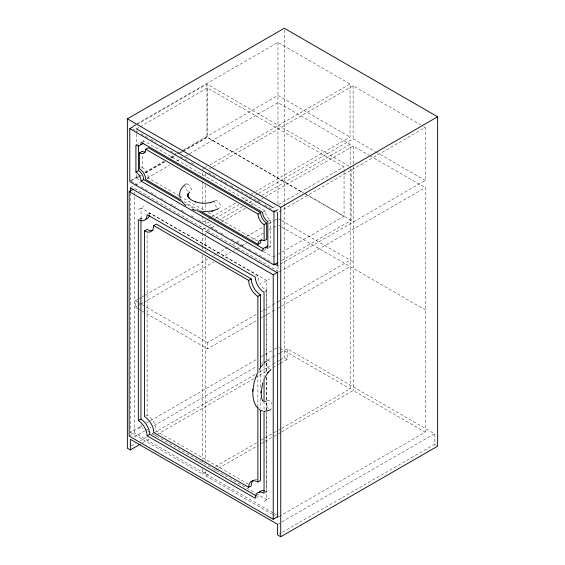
<?xml version="1.0" encoding="UTF-8"?>
<svg xmlns="http://www.w3.org/2000/svg" width="565" height="565" viewBox="0 0 565 565"><rect width="100%" height="100%" fill="white"/><g stroke="black" fill="none" stroke-linecap="round" stroke-linejoin="round"><path stroke-width="0.42" stroke-dasharray="2.83 2.12" d="M271.405 409.088L271.935 408.481M133.389 125.875L136.433 124.116M137.189 123.679L277.959 42.403L350.06 84.03L350.06 137.048L255.705 191.521M134.357 126.002L135.883 125.119M136.645 124.681L206.931 84.1L349.601 166.477M136.462 128.841L139.513 127.076M140.275 126.638L207.355 87.907L344.057 166.83L344.057 169.479M136.553 144.937L138.503 143.814M142.429 141.547L143.722 140.798L265.204 210.929A7.387 4.266 60 0 0 270.43 219.983L270.43 246.764L269.131 247.512M140.897 168.158L142.196 167.41L142.196 154.662M130.346 180.645L139.477 175.376M144.802 172.297L163.822 161.315M170.672 157.367L175.998 154.287M176.76 153.85L182.848 150.332M183.611 149.895L277.959 95.421L350.06 137.048M131.299 180.786L138.178 176.817M138.941 176.372L141.229 175.051M145.05 172.848L164.154 161.823M171.026 157.847L174.084 156.088M178.667 153.44L181.718 151.674M182.488 151.236L206.931 137.118L303.066 192.623M136.462 174.74L136.462 178.272L141.031 175.63M145.608 172.996L165.425 161.548M171.527 158.03L174.578 156.272M180.673 152.748L182.198 151.865M182.961 151.427L207.355 137.344L303.582 192.898M130.346 187.841L134.152 185.645M134.908 185.2L140.233 182.128M147.084 178.173L169.91 164.994M176.76 161.039L179.804 159.281M185.129 156.208L277.959 102.611L350.18 144.308L350.18 168.003M147.034 178.787L148.327 178.039L178.879 195.674M204.728 167.939L202.447 169.253L200.928 168.377M205.483 167.501L207.009 166.619M210.053 164.86L350.06 84.03M138.305 209.551L143.828 206.366M209.297 168.822L212.341 167.063M213.104 166.626L353.111 85.795L420.685 124.809M139.64 218.902L140.939 218.154A12.338 7.126 60 0 0 143.192 219.114M148.369 213.86L149.661 213.118L257.908 275.607A12.338 7.126 60 0 0 266.638 290.728L266.638 359.502M198.647 220.082L202.447 222.271L207.772 219.199M208.527 218.761L210.816 217.44M211.571 217.002L236.686 202.503M242.773 198.986L245.817 197.234M251.143 194.155L254.949 191.959M209.297 221.84L205.498 224.037L205.498 219.686M215.385 218.323L238.974 204.707M245.062 201.189L250.387 198.117M254.956 195.483L258 193.724M258.756 193.287L353.111 138.806L375.132 151.519M203.322 229.093L207.892 226.459M208.655 226.021L212.454 223.825M218.542 220.308L242.894 206.253M248.981 202.736L252.781 200.54M261.913 195.271L350.18 144.308M207.115 230.407L210.922 228.211M211.677 227.766L215.484 225.569M221.572 222.059L246.679 207.56M251.248 204.926L256.574 201.846M257.336 201.408L260.38 199.65M261.143 199.212L264.18 197.453M264.943 197.016L353.21 146.06L369.136 155.248M263.262 212.052L265.204 210.929M273.926 207.32L275.452 206.444M278.496 204.678L344.057 166.83M279.152 211.783L425.24 127.436L425.24 180.454L277.627 265.677M268.488 221.106L270.43 219.983M138.404 308.935L135.36 307.183L135.36 300.792L138.411 299.033M139.174 298.588L141.462 297.268M142.225 296.83L144.513 295.509M145.276 295.071L208.57 258.53M213.909 255.444L216.19 254.123M216.953 253.685L227.631 247.519M232.208 244.878L236.022 242.675M236.784 242.237L240.598 240.033M246.693 236.516L263.474 226.826M268.813 223.747L274.145 220.668M274.908 220.223L277.959 218.464M135.36 307.183L136.885 306.301M137.648 305.863L139.936 304.542M140.699 304.097L142.987 302.776M143.75 302.339L213.909 261.835M220.767 257.873L230.682 252.152M233.733 250.387L235.259 249.511M236.022 249.066L240.598 246.425M241.361 245.987L248.981 241.587M252.795 239.383L263.474 233.218M268.813 230.139L272.62 227.935M273.382 227.497L277.196 225.294M263.912 250.528L265.204 249.779A7.387 4.266 60 0 1 265.38 248.325M273.163 257.195L276.977 254.999M277.74 254.561L344.057 216.268L344.057 170.362M281.61 260.507L351.126 220.371L351.126 167.353M256.616 276.356L257.908 275.607M279.152 271.991L425.24 187.644L425.24 432.126L279.152 516.474M264.046 282.147L269.569 278.955M264.695 291.851L266.638 290.728M142.203 304.74L207.581 342.489L257.153 313.872M260.959 311.668L262.485 310.792M263.248 310.347L271.638 305.503M272.401 305.065L276.977 302.423M277.74 301.985L350.18 260.161M142.203 311.131L207.581 348.88L257.153 320.263M260.959 318.06L262.485 317.177M263.248 316.739L271.638 311.894M272.401 311.456L276.977 308.815M277.74 308.377L350.18 266.553M145.812 415.826L147.105 415.077L147.105 232.907M130.346 193.131L130.346 432.324L141.758 425.735M146.321 423.093L257.414 358.959M261.221 356.762L264.265 355.004M265.027 354.566L273.396 349.735M274.152 349.29L277.959 347.094L279.477 347.976M138.305 428.701L141.066 427.105L143.355 428.425M129.145 436.074L134.661 432.889L273.396 512.985M134.159 437.105L144.824 430.947M145.586 430.509L150.919 427.43M153.963 425.671L256.778 366.311M261.348 363.669L262.873 362.794M267.443 360.152L272.012 357.518M272.775 357.08L276.582 354.877M277.344 354.439L279.633 353.118M280.388 352.68L287.246 348.725L434.52 433.75L434.52 444.373L279.152 534.08M131.179 446.011L135.748 443.37M140.325 440.735L146.413 437.218M151.745 434.139L153.27 433.256M154.033 432.818L255.323 374.334M259.13 372.137L272.083 364.665M272.846 364.22L276.652 362.024M277.415 361.586L279.696 360.265M280.459 359.827L284.266 357.631L287.246 359.347L287.246 348.725M142.535 442.896L150.156 438.497M154.725 435.855L156.251 434.979M157.006 434.541L254.497 378.253M255.26 377.816L266.68 371.219M272.775 367.702L276.582 365.506M277.344 365.061L279.633 363.747M280.388 363.302L287.246 359.347M130.346 432.324L202.567 474.014L206.366 471.817M215.498 466.549L257.35 442.388M261.157 440.192L264.201 438.433M264.957 437.995L273.326 433.164M274.089 432.719L280.939 428.771M281.702 428.327L350.18 388.791L350.18 168.886M205.596 471.351L205.596 475.765L209.396 473.569M214.721 470.497L217.765 468.738M218.528 468.3L257.336 445.891M261.143 443.695L264.18 441.936M264.943 441.498L273.312 436.667M274.074 436.229L280.925 432.274M281.681 431.837L353.21 390.542L425.24 432.126M256.616 497.546L257.908 496.797A12.338 7.126 60 0 1 258.205 494.361M264.695 492.885L266.638 491.762L266.638 412.408M264.046 501.296L269.569 498.104M277.627 524.334L434.52 433.75M267.054 400.642C269.385 399.384 271.412 402.266 272.04 404.222M267.81 360.392L270.225 361.275L271.666 363.118M423.722 126.56L425.24 127.436M375.887 151.964L425.24 180.454M369.891 155.686L425.24 187.644M304.344 193.343L344.057 216.268M306.117 194.381L351.126 220.371M132.62 128.947L137.931 132.012M140.968 133.764L147.797 137.705M150.834 139.463L156.145 142.528M160.7 145.156L166.011 148.221M170.566 150.855L175.877 153.92M180.433 156.547L187.262 160.495M191.062 162.685L194.092 164.436M208.534 172.77L215.364 176.718M220.682 179.783L223.719 181.542M224.475 181.979L227.511 183.731M230.555 185.482L233.592 187.234M236.629 188.993L261.68 203.457M264.717 205.208L275.353 211.345M276.108 211.783L277.627 212.666M278.722 218.902L281.003 220.216M281.758 220.661L353.21 261.906M278.722 225.294L281.003 226.607M281.758 227.052L425.24 309.888M179.642 196.119L204.848 210.667M207.899 212.433L257.548 241.093M183.922 201.585L199.198 210.399M186.514 204.346L194.911 209.198M136.462 178.272L139.513 180.037M263.234 251.467L272.401 256.757M131.101 181.082L137.931 185.03M140.968 186.782L147.797 190.723M150.834 192.474L156.145 195.547M160.7 198.174L166.011 201.239M170.566 203.866L175.877 206.938M181.196 210.003L185.744 212.631M191.062 215.703L194.092 217.454M210.809 227.102L217.645 231.05M220.682 232.801L223.719 234.553M231.311 238.939L233.592 240.252M236.629 242.011L245.74 247.265M248.777 249.024L251.813 250.775M254.85 252.527L271.553 262.174M134.661 188.406L277.973 271.144M280.24 348.414L350.18 388.791M434.52 444.373L436.385 445.453M135.36 300.792L138.404 302.543M139.167 302.988L141.448 304.302M139.167 309.38L141.448 310.694M248.226 484.085L156.307 431.017A13.016 7.515 60 0 0 147.105 415.077M147.931 431.067L255.373 493.097M256.136 493.542L266.807 499.7L266.807 412.57M274.159 513.423L278.736 516.064M205.596 475.765L271.56 513.853M272.323 514.291L276.108 516.481M269.512 369.002L267.245 366.572L266.27 363.133M268.304 408.537L266.899 406.666L266.044 403.156M353.21 146.06L353.21 165.368M353.21 166.244L353.21 390.542M353.111 85.795L353.111 138.806M284.266 30.009L284.266 206.147M284.266 207.03L284.266 357.631M277.959 42.403L277.959 204.424M277.959 266.186L277.959 271.461M266.807 359.764L266.807 280.551L141.066 207.955L141.066 219.404M266.807 363.281L266.807 372.081M266.807 377.364L266.807 402.005M266.807 402.887L266.807 411.687M266.638 363.027L266.638 371.848M266.638 377.138L266.638 401.828M266.638 402.704L266.638 411.525M264.046 365.407L264.046 376.869M264.046 401.56L264.046 410.374M260.465 369.637L260.465 388.12M260.465 397.802L260.465 408.361M257.873 374.659L257.873 407.217M207.581 342.489L207.581 348.88M207.355 87.907L207.355 137.344M206.931 84.1L206.931 137.118M205.498 173.625L205.498 177.968M205.498 184.924L205.498 210.131M205.596 233.048L205.596 236.58M205.596 237.462L205.596 248.932M205.596 249.815L205.596 251.58M205.596 256.877L205.596 460.765M202.567 229.531L202.567 232.18M202.567 233.063L202.567 245.422M202.567 246.305L202.567 248.953M202.567 255.133L202.567 459.013M202.567 459.896L202.567 463.427M202.567 468.724L202.567 474.014M202.447 172.735L202.447 176.209M202.447 181.422L202.447 210.102M202.447 216.19L202.447 222.271M141.066 424.463L141.066 427.105M140.939 218.154L140.939 219.919M136.462 130.607L136.462 133.255M136.462 134.138L136.462 144.725M134.661 191.938L134.661 432.889M265.119 491.041A12.338 7.126 60 0 1 266.638 491.762M149.661 213.118A12.338 7.126 60 0 1 149.527 214.792M254.547 479.6A13.016 7.515 60 0 1 257.322 479.353M269.074 246.192A7.387 4.266 60 0 1 270.43 246.764M143.722 140.798A7.387 4.266 60 0 1 143.545 142.253M142.196 167.41A8.673 5.007 60 0 1 148.327 178.039M188.307 191.26A4.336 2.472 56.5 0 1 185.009 186.097M187.206 183.992A4.336 2.472 56.5 0 1 190.822 187.509A4.336 2.472 56.5 0 1 190.497 191.436M216.741 207.228A4.336 2.338 59.2 0 1 214.446 201.705M215.152 200.61A4.336 2.338 59.2 0 1 219.382 203.146A4.336 2.338 59.2 0 1 219.587 208.061"/><path stroke-width="0.85" d="M252.901 390.768C252.562 396.722 253.48 403.241 257.534 407.888M252.958 389.843L254.222 381.926L257.273 373.281M252.866 391.333L252.986 389.334M262.774 382.766L261.023 392.329L261.051 391.764L261.51 397.781L262.661 400.606M264.561 378.176L268.093 372.328L267.782 372.738L271.009 369.51M259.328 369.425L260.07 368.239M260.846 367.116L262.796 364.616M264.526 362.786L267.16 360.696M185.016 184.698C180.828 187.566 178.547 193.082 180.221 197.99M189.791 191.923L187.749 194.452L187.637 195.363L188.103 193.703L187.7 195.038L188.237 196.987L187.629 195.271C188.477 198.922 192.46 200.653 195.631 201.917L195.25 201.79L200.363 203.033L205.702 203.301L210.731 202.567L210.364 202.651L214.396 201.069M127.372 118.834L284.266 28.25L437.628 116.793L437.628 446.166L280.734 536.75L277.627 534.956L277.627 524.334L130.353 439.302L130.353 449.931L127.372 448.207L127.372 118.834L280.734 207.369L437.628 116.793M277.789 262.711L273.969 264.921L129.773 181.669L129.773 128.65L133.594 126.447M181.633 200.257L145.735 179.536A8.673 5.007 60 0 0 139.604 168.907L139.604 152.755L142.196 151.258A8.673 5.007 60 0 0 145.262 152.084M139.604 152.755A8.673 5.007 60 0 0 145.735 149.216L148.327 147.719L260.613 212.546L260.783 214.354A8.673 5.007 60 0 0 266.623 223.097L266.737 239.313L264.145 240.81A8.673 5.007 60 0 0 258.007 244.355L199.961 210.844M135.911 172.092L135.911 145.311A7.387 4.266 60 0 0 141.13 142.288L262.612 212.426A7.387 4.266 60 0 0 267.838 221.48L267.838 248.261A7.387 4.266 60 0 0 262.612 251.277L141.13 181.139A7.387 4.266 60 0 0 135.911 172.092L138.503 170.595L138.503 145.537M141.13 181.139L143.722 179.642L182.693 202.143M278.044 516.466L273.213 519.256L129.145 436.074L129.145 191.591L133.284 189.204M253.417 480.25A13.016 7.515 60 0 0 251.263 485.836L248.671 487.334L153.715 432.515A13.016 7.515 60 0 0 144.513 416.575L144.513 230.887L147.105 229.39A13.016 7.515 60 0 0 153.023 230.315M144.513 230.887A13.016 7.515 60 0 0 153.715 225.576L156.307 224.079L251.263 278.898A13.016 7.515 60 0 0 260.465 294.838L260.465 367.879M145.735 149.216L258.021 214.043L260.613 212.546M129.773 128.65L273.969 211.903L277.789 209.7M258.021 214.043L258.191 215.851A8.673 5.007 60 0 0 264.032 224.595L266.737 223.147M258.007 244.355L260.599 242.858A8.673 5.007 60 0 1 261.426 239.793M153.715 225.576L248.671 280.395L251.263 278.898M129.145 191.591L273.213 274.774L278.044 271.984M257.873 372.9L257.873 296.335L260.465 294.838M264.046 411.256L264.046 493.259A12.338 7.126 60 0 0 255.316 498.295L147.168 435.855L146.893 433.341A13.016 7.515 60 0 0 140.388 422.069L138.34 420.579L140.939 419.082L140.939 219.919M147.168 435.855L149.76 434.358L256.383 495.922M130.353 449.931L140.254 444.21M248.671 487.334A13.016 7.515 60 0 1 257.873 482.023L260.465 480.525L260.465 410.119M218.712 208.591L212.892 210.823M266.313 401.079L265.119 401.475M270.55 409.597L267.139 410.981L264.533 411.221M202.729 211.677L212.037 211.02M211.713 211.098L213.266 210.731M192.164 209.276L196.225 210.618M262.845 411.023L261.164 410.48M193.385 209.735L193.767 209.862M136.462 128.841L273.163 207.765M197.206 210.519L263.678 248.897M274.59 263.926L277.627 265.677L277.627 212.666M202.567 229.531L130.346 187.841L130.346 191.365M205.596 231.283L277.627 272.874L277.627 517.356M140.939 419.082L142.98 420.572A13.016 7.515 60 0 1 149.492 431.844L149.76 434.358M258.883 409.081L259.653 409.667M185.878 205.716L182.361 202.143M262.887 400.839L262.478 400.352L263.05 401.164M280.734 207.369L280.734 536.75M273.969 211.903L273.969 264.921M273.213 274.774L273.213 519.256M264.145 224.644L264.145 240.81M264.046 364.524L264.046 292.225A12.338 7.126 60 0 1 255.316 277.104L147.07 214.608A12.338 7.126 60 0 1 138.34 219.651L138.34 420.579M264.046 378.635L264.046 401.56M257.873 407.217L257.873 482.023M257.873 296.335A13.016 7.515 60 0 1 248.671 280.395M149.365 215.555A12.338 7.126 60 0 1 145.297 219.319M259.081 492.44A12.338 7.126 60 0 1 264.378 490.801M265.903 247.166A7.387 4.266 60 0 1 267.817 246.065M143.023 143.404A7.387 4.266 60 0 1 141.116 144.513M138.503 170.595A7.387 4.266 60 0 1 143.722 179.642M185.829 184.134A4.336 2.472 56.5 0 1 186.464 183.929M189.452 198.414L188.887 197.87L189.452 198.421"/></g></svg>
